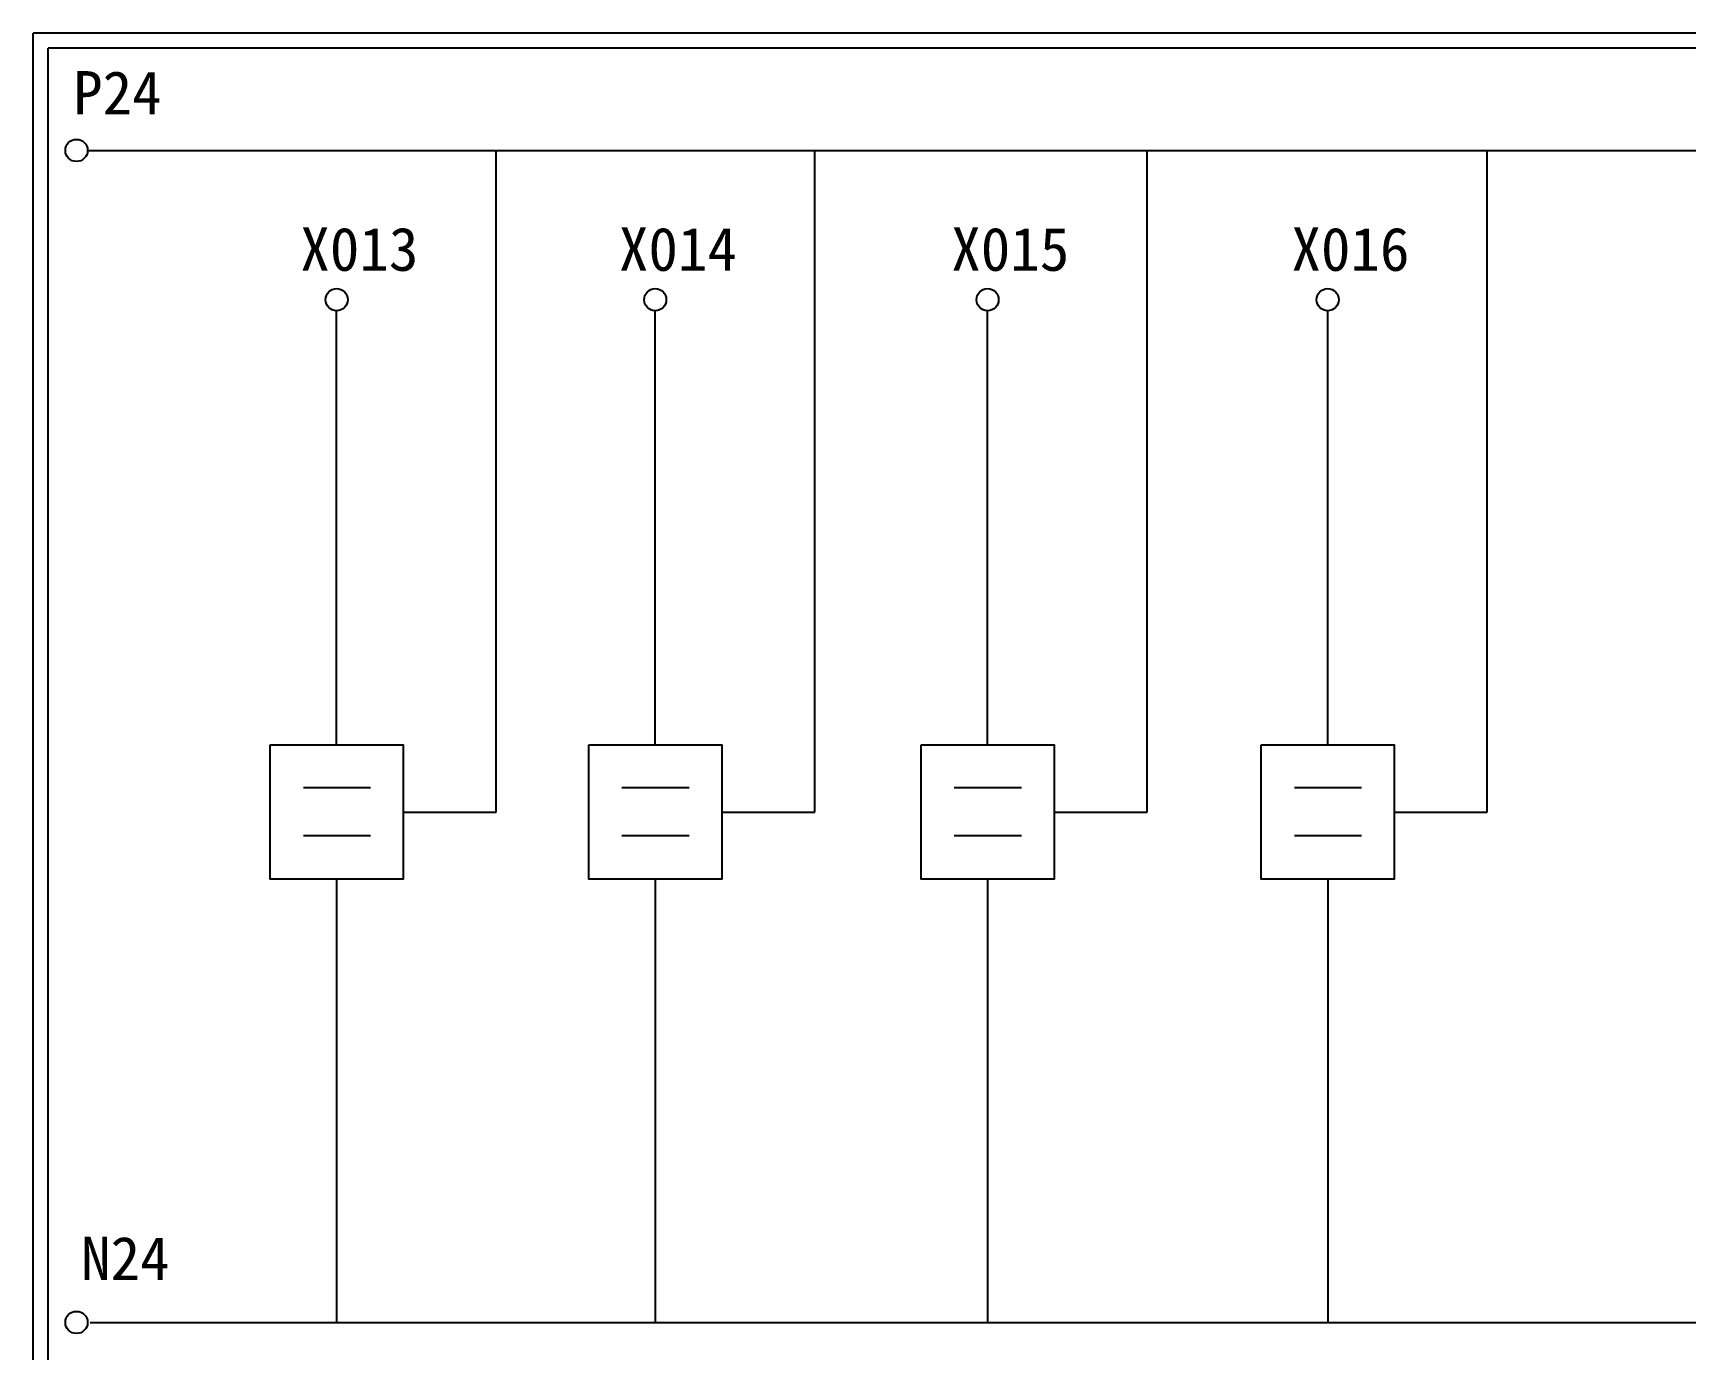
# Model space of a CAD drawing. Extents: x 275 to 562, y 265 to 469.
# Drawn here: x 274.9 to 412, y 359.6 to 468.9 of the extents above; entities that cross this region are included whole.
import ezdxf

# ---------------------------------------------------------------- set-up
doc = ezdxf.new("R2010")
doc.units = 0
doc.layers.get('0').update_dxf_attribs({"linetype": 'CONTINUOUS'})
doc.layers.add('圖框層', color=7, linetype='CONTINUOUS')
doc.layers.add('標尺寸層', color=3, linetype='CONTINUOUS')
doc.styles.add('STSL', font='kaiu.ttf')

msp = doc.modelspace()

# ---------------------------------------------------------------- linework, layer by layer
for p, q in [((313.31, 404.26), (313.31, 459.17)), ((339.74, 404.26), (339.74, 459.17)), ((367.31, 404.26), (367.31, 459.17)), ((395.53, 404.26), (395.53, 459.17)), ((300.08, 409.84), (300.08, 445.86)), ((326.51, 409.84), (326.51, 445.86)), ((354.08, 409.84), (354.08, 445.86)), ((382.3, 409.84), (382.3, 445.86)), ((305.6, 404.26), (313.31, 404.26)), ((332.03, 404.26), (339.74, 404.26)), ((359.6, 404.26), (367.31, 404.26)), ((387.82, 404.26), (395.53, 404.26)), ((300.08, 398.68), (300.08, 361.9)), ((326.51, 398.68), (326.51, 361.9)), ((354.08, 398.68), (354.08, 361.9)), ((382.3, 398.68), (382.3, 361.9))]:
    msp.add_line(p, q)
for points in [[(294.57, 409.84), (305.6, 409.84), (305.6, 398.68), (294.57, 398.68)], [(321, 409.84), (332.03, 409.84), (332.03, 398.68), (321, 398.68)], [(348.57, 409.84), (359.6, 409.84), (359.6, 398.68), (348.57, 398.68)], [(376.79, 409.84), (387.82, 409.84), (387.82, 398.68), (376.79, 398.68)]]:
    msp.add_lwpolyline(points, close=True)
at = {"layer": '圖框層', "color": 7}
for p, q in [((561.9, 468.91), (274.9, 468.91)), ((274.9, 264.95), (274.9, 468.91)), ((560.65, 467.66), (276.15, 467.66)), ((276.15, 266.2), (276.15, 467.66))]:
    msp.add_line(p, q, dxfattribs=at)
at = {"layer": '標尺寸層', "color": 7}
for p, q in [((279.42, 459.17), (557.02, 459.17)), ((313.31, 459.17), (313.31, 459.17)), ((352.76, 459.17), (376.69, 459.17)), ((387.96, 459.17), (411.88, 459.17)), ((297.32, 406.29), (302.89, 406.29)), ((323.75, 406.29), (329.32, 406.29)), ((351.32, 406.29), (356.89, 406.29)), ((379.54, 406.29), (385.11, 406.29)), ((297.32, 402.32), (302.89, 402.32)), ((323.75, 402.32), (329.32, 402.32)), ((351.32, 402.32), (356.89, 402.32)), ((379.54, 402.32), (385.11, 402.32)), ((279.63, 361.9), (557.5, 361.9))]:
    msp.add_line(p, q, dxfattribs=at)
for centre in [(278.5, 459.17), (300.08, 446.78), (326.51, 446.78), (354.08, 446.78), (382.3, 446.78), (382.3, 446.78), (278.5, 361.9)]:
    msp.add_circle(centre, 0.92, dxfattribs=at)

# ---------------------------------------------------------------- texts
at = {"layer": '圖框層', "color": 4, "style": 'STSL'}
for s, p in [('P24', (278.22, 462.16)), ('X013', (297.07, 449.18)), ('X014', (323.5, 449.18)), ('X015', (351.07, 449.18)), ('X016', (379.29, 449.18)), ('N24', (278.88, 365.42))]:
    msp.add_text(s, height=3.6, dxfattribs=at).set_placement(p)

doc.saveas('drawing.dxf')
